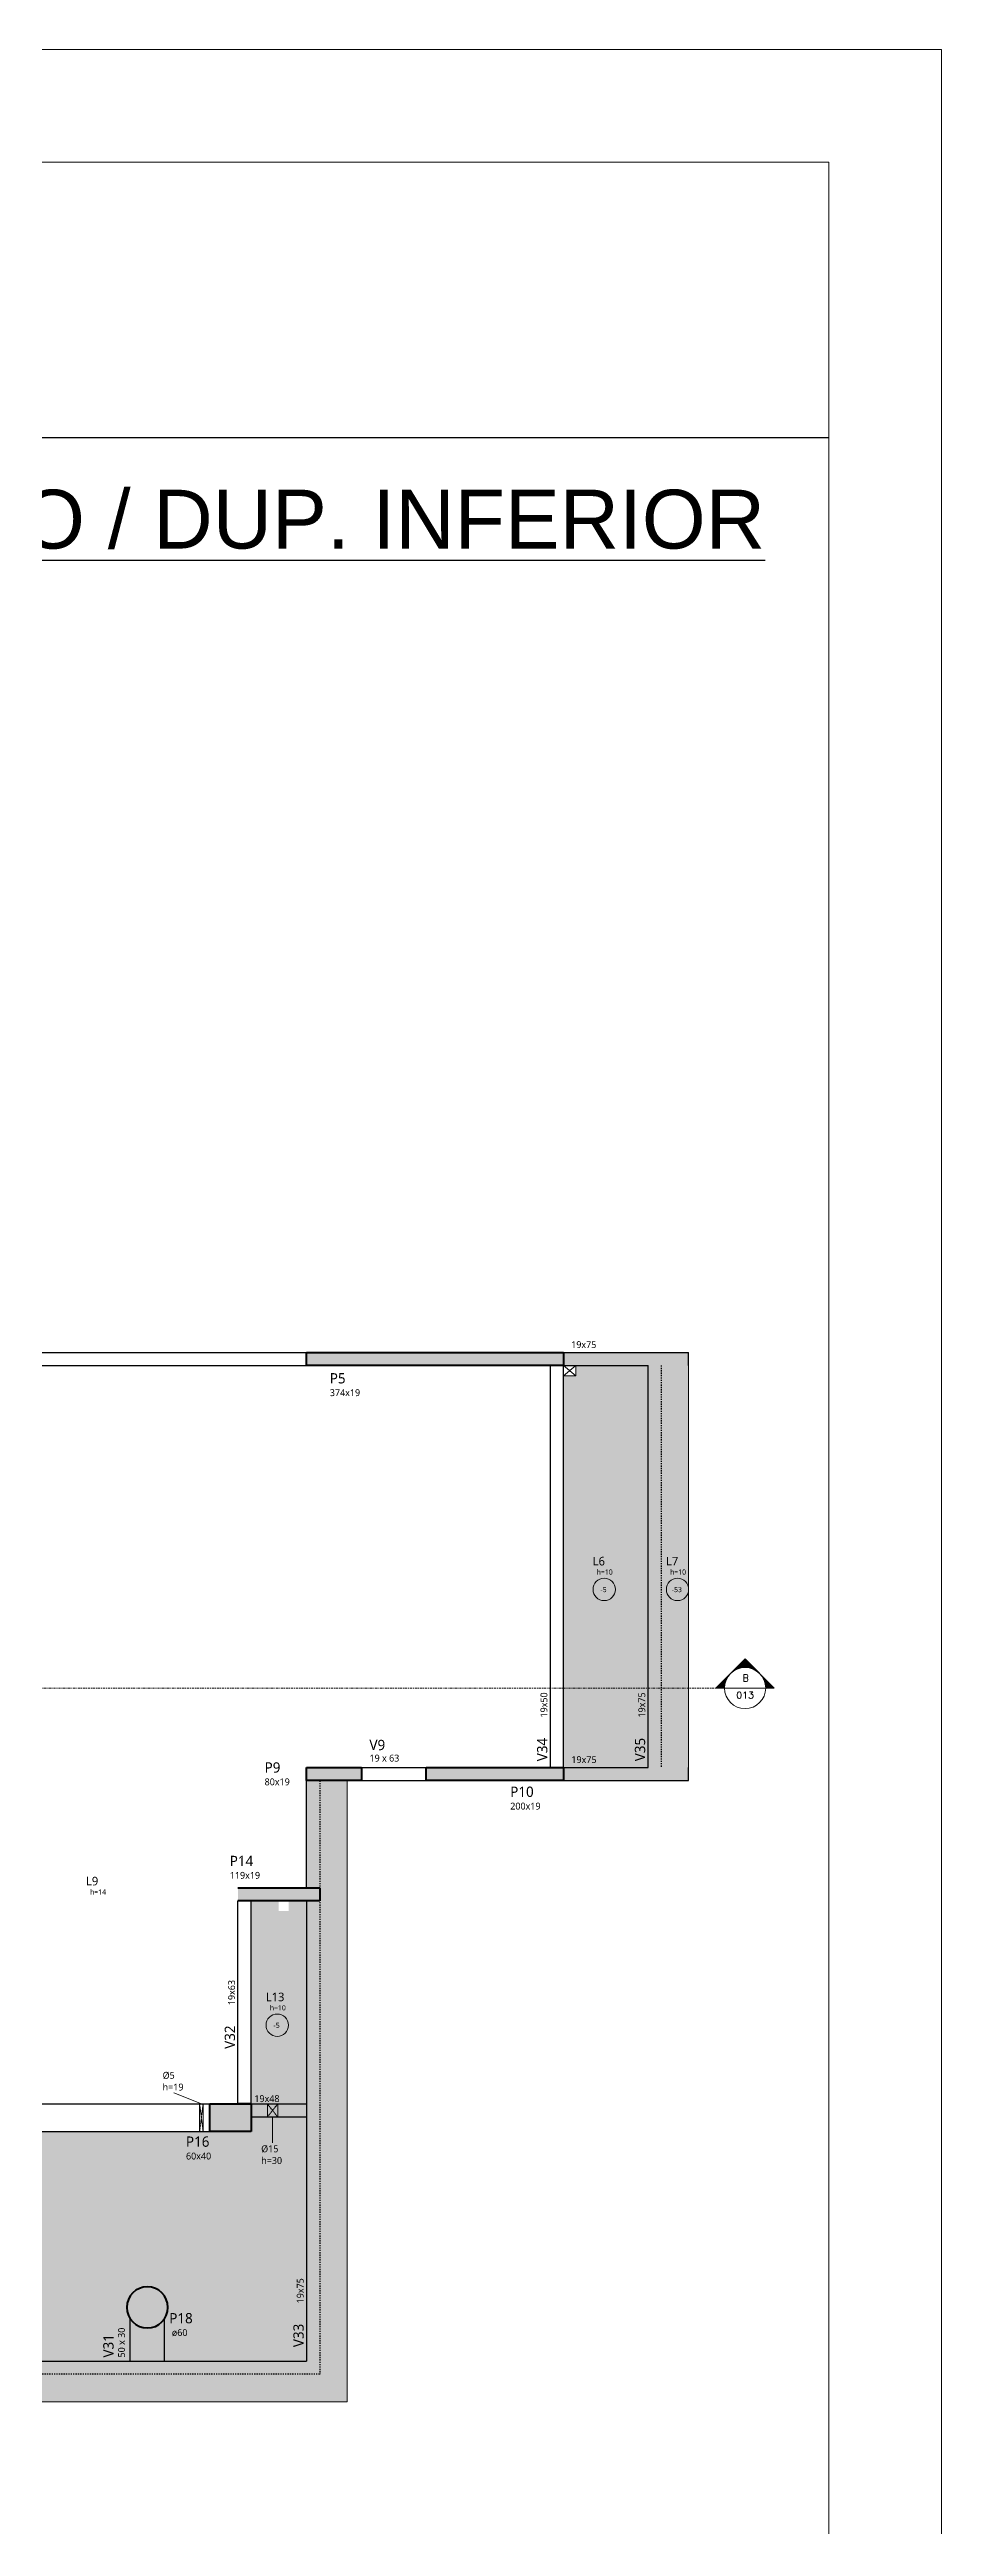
# Model space of a CAD drawing. Extents: x -23436 to 4767, y -4638 to 9755.
# Drawn here: x -17844 to -17606, y 7922 to 8582 of the extents above; entities that cross this region are included whole.
import ezdxf

# ---------------------------------------------------------------- set-up
doc = ezdxf.new("R2010")
doc.units = 0
for name, pattern in [('Aligning Line', [0.635, 0.3175, -0.3175]), ('Centro de 6 mm', [1.32, 0.6, -0.24, 0.24, -0.24]), ('Traço', [0.635, 0.3175, -0.3175])]:
    doc.linetypes.add(name, pattern=pattern)
doc.layers.get('0').update_dxf_attribs({"lineweight": 13})
for name, color, linetype, lineweight in [('A-FLOR', 7, 'Continuous', 18), ('A-FLOR-IDEN', 7, 'Continuous', 9), ('A-GENM', 7, 'Continuous', 18), ('A-GENM-HDLN', 7, 'Traço', 18), ('A-GENM-IDEN', 7, 'Continuous', 9), ('FOLHA MB', 7, 'Continuous', 13), ('G-ANNO-SYMB', 7, 'Continuous', 9), ('S-BEAM', 7, 'Continuous', 18), ('S-BEAM-IDEN', 7, 'Continuous', 9), ('S-COLS', 7, 'Continuous', 18), ('S-COLS-IDEN', 7, 'Continuous', 9)]:
    doc.layers.add(name, color=color, linetype=linetype, lineweight=lineweight)
for name, color, linetype in [('MB Folha', 7, 'Continuous'), ('MB Logo', 255, 'Continuous'), ('Vigas', 3, 'Continuous')]:
    doc.layers.add(name, color=color, linetype=linetype)
doc.styles.add('Gadugi', font='gadugi.ttf', dxfattribs={"height": 15})
doc.styles.add('Gadugi_1', font='gadugi.ttf', dxfattribs={"height": 10})
doc.styles.add('Gadugi_2', font='gadugi.ttf', dxfattribs={"height": 0.2})
doc.styles.add('Gadugi_3', font='gadugi.ttf', dxfattribs={"height": 0.2})
doc.styles.add('RomanD', font='romand__.ttf', dxfattribs={"height": 10})
doc.styles.add('TQS_ARIAL', font='arial.ttf')

# ---------------------------------------------------------------- blocks, each defined once
blk = doc.blocks.new('A$C169d8357')
at = {"layer": 'FOLHA MB', "color": 1}
for points in [[(0, 1199.94), (0, 149.94), (1485.02, 149.94), (1485.02, 1199.94)], [(70, 1169.94), (70, 179.94), (1455.02, 179.94), (1455.02, 1169.94)]]:
    blk.add_lwpolyline(points, close=True, dxfattribs=at)
blk = doc.blocks.new('PED_FURO_CIRCULAR_R04_2020 _INSTÂNCIA_ - FURO CIRC-3757155-PL100 - FORMA DO PAVIMENTO TIPO')
at = {"layer": 'A-GENM-HDLN'}
for p, q in [((7.5, -9.5), (-7.5, 9.5)), ((-7.5, -9.5), (7.5, 9.5)), ((-7.5, -9.5), (-7.5, 9.5)), ((7.5, 9.5), (7.5, -9.5))]:
    blk.add_line(p, q, dxfattribs=at)
blk = doc.blocks.new('PED_FURO_CIRCULAR_R04_2020 _INSTÂNCIA_ - FURO CIRC-3759319-PL100 - FORMA DO PAVIMENTO TIPO')
at = {"layer": 'A-GENM-HDLN'}
for p, q in [((2.5, -20), (-2.5, 20)), ((-2.5, -20), (2.5, 20)), ((-2.5, -20), (-2.5, 20)), ((2.5, 20), (2.5, -20))]:
    blk.add_line(p, q, dxfattribs=at)
blk = doc.blocks.new('PED_TAG_LAJE_R01 - TÍTULO_ESPESSURA_REBAIXO-2413107-PL100 - FORMA DO PAVIMENTO TIPO')
at = {"layer": 'A-FLOR-IDEN'}
blk.add_circle((-0.046, -0.667), 0.325, dxfattribs=at)
blk = doc.blocks.new('Corte - M_Cabeça do corte - Preenchida-2060824-PL100 - FORMA DO PAVIMENTO TIPO')
at = {"layer": 'G-ANNO-SYMB'}
h = blk.add_hatch(color=256, dxfattribs=at)
edge = h.paths.add_edge_path(flags=0)
edge.add_line((-0.6, 0.849), (-0.6, 0.6))
edge.add_arc((-0.6, 0), 0.6, 90, 135)
edge.add_line((-1.024, 0.424), (-0.6, 0.849))
h = blk.add_hatch(color=256, dxfattribs=at)
edge = h.paths.add_edge_path(flags=0)
edge.add_line((-0.6, 0.849), (-0.176, 0.424))
edge.add_arc((-0.6, 0), 0.6, 45, 90)
edge.add_line((-0.6, 0.6), (-0.6, 0.849))
h = blk.add_hatch(color=256, dxfattribs=at)
edge = h.paths.add_edge_path(flags=0)
edge.add_line((-1.449, 0), (-1.024, 0.424))
edge.add_arc((-0.6, 0), 0.6, 135, 180)
edge.add_line((-1.2, 0), (-1.449, 0))
h = blk.add_hatch(color=256, dxfattribs=at)
edge = h.paths.add_edge_path(flags=0)
edge.add_line((0.249, 0), (0, 0))
edge.add_arc((-0.6, 0), 0.6, 360, 405)
edge.add_line((-0.176, 0.424), (0.249, 0))
for p, q in [((-0.6, 0.849), (-1.449, 0)), ((-0.6, 0.849), (-1.024, 0.424)), ((-0.6, 0.849), (0.249, 0)), ((-0.6, 0.6), (-0.6, 0.849)), ((-0.6, 0.849), (-0.6, 0.6)), ((-0.176, 0.424), (-0.6, 0.849)), ((-1.024, 0.424), (-1.449, 0)), ((-1.449, 0), (-1.2, 0)), ((0.249, 0), (-0.176, 0.424)), ((0, 0), (0.249, 0)), ((-1.2, 0), (-1.449, 0)), ((0, 0), (0.249, 0))]:
    blk.add_line(p, q, dxfattribs=at)
for start, end in [(360, 180), (135, 180), (180, 360), (90, 135), (45, 90), (360, 45)]:
    blk.add_arc((-0.6, 0), 0.6, start, end, dxfattribs=at)

msp = doc.modelspace()

# ---------------------------------------------------------------- hatches: boundary and pattern name
at = {"layer": 'A-FLOR', "true_color": 0xc7c8ca}
for points in [[(-17684.56, 8124.1), (-17684.56, 8231.34), (-17703.87, 8231.34), (-17703.87, 8228.6), (-17707.17, 8228.6), (-17707.17, 8124.1)], [(-17681.09, 8124.1), (-17673.77, 8124.1), (-17673.77, 8231.34), (-17681.09, 8231.34)], [(-17764.81, 7955), (-17764.81, 8120.62), (-17772.13, 8120.62), (-17772.13, 7962.32), (-18189.2, 7962.32), (-18189.2, 8120.62), (-18196.52, 8120.62), (-18196.52, 7955), (-17782.43, 7955)], [(-17790.43, 8034.42), (-17775.61, 8034.42), (-17775.61, 8088.59), (-17780.36, 8088.59), (-17780.36, 8085.86), (-17783.1, 8085.86), (-17783.1, 8088.59), (-17790.43, 8088.59), (-17790.43, 8034.66)], [(-17937.2, 7965.8), (-17822.64, 7965.8), (-17822.64, 7977.13), (-17823.14, 7978.07), (-17823.45, 7979.1), (-17823.56, 7980.16), (-17823.45, 7981.23), (-17823.14, 7982.26), (-17822.63, 7983.21), (-17821.95, 7984.04), (-17821.12, 7984.73), (-17820.17, 7985.23), (-17819.14, 7985.55), (-17818.07, 7985.65), (-17817, 7985.55), (-17815.97, 7985.23), (-17815.02, 7984.73), (-17814.19, 7984.04), (-17813.5, 7983.21), (-17812.99, 7982.26), (-17812.68, 7981.23), (-17812.58, 7980.16), (-17812.68, 7979.09), (-17812.99, 7978.06), (-17813.49, 7977.11), (-17813.49, 7965.8), (-17775.61, 7965.8), (-17775.61, 8030.95), (-17790.43, 8030.95), (-17790.43, 8027.1), (-17937.2, 8027.1), (-17937.2, 8011.92), (-17934.48, 8011.92), (-17934.48, 8003.14), (-17937.2, 8003.14), (-17937.2, 7972.95)]]:
    msp.add_hatch(color=9, dxfattribs=at).paths.add_polyline_path(points, flags=0)
at = {"layer": 'S-BEAM', "true_color": 0xccffcc}
for points in [[(-17673.77, 8231.34), (-17673.77, 8234.81), (-17707.17, 8234.81), (-17707.17, 8231.34), (-17681.09, 8231.34)], [(-17684.56, 8124.1), (-17681.09, 8124.1), (-17681.09, 8231.34), (-17684.56, 8231.34)], [(-17772.13, 8092.07), (-17772.13, 8120.62), (-17775.61, 8120.62), (-17775.61, 8092.07)], [(-17673.77, 8120.62), (-17673.77, 8124.1), (-17707.17, 8124.1), (-17707.17, 8120.62)], [(-17772.13, 7965.8), (-17772.13, 8088.59), (-17775.61, 8088.59), (-17775.61, 7965.8)], [(-17772.13, 7962.32), (-17772.13, 7965.8), (-17937.2, 7965.8), (-17937.2, 7962.32), (-17782.43, 7962.32)]]:
    msp.add_hatch(color=254, dxfattribs=at).paths.add_polyline_path(points, flags=0)
at = {"layer": 'S-BEAM', "true_color": 0xd9d9d9}
for points in [[(-17790.43, 8030.95), (-17775.61, 8030.95), (-17775.61, 8034.42), (-17790.43, 8034.42)], [(-17813.49, 7965.8), (-17813.5, 7977.11), (-17814.19, 7976.28), (-17815.02, 7975.6), (-17815.97, 7975.09), (-17817, 7974.78), (-17818.07, 7974.67), (-17819.14, 7974.78), (-17820.18, 7975.09), (-17821.13, 7975.6), (-17821.96, 7976.29), (-17822.64, 7977.11), (-17822.64, 7965.8)]]:
    msp.add_hatch(color=254, dxfattribs=at).paths.add_polyline_path(points, flags=0)
at = {"layer": 'S-COLS', "true_color": 0x808080}
for points in [[(-17775.61, 8231.34), (-17707.17, 8231.34), (-17707.17, 8234.81), (-17775.61, 8234.81)], [(-17760.97, 8120.62), (-17760.97, 8124.1), (-17775.61, 8124.1), (-17775.61, 8120.62)], [(-17707.17, 8120.62), (-17707.17, 8124.1), (-17743.77, 8124.1), (-17743.77, 8120.62), (-17712.78, 8120.62)], [(-17793.91, 8088.59), (-17772.13, 8088.59), (-17772.13, 8092.07), (-17793.91, 8092.07)], [(-17801.41, 8027.1), (-17790.43, 8027.1), (-17790.43, 8034.42), (-17801.41, 8034.42)], [(-17818.07, 7974.67), (-17817, 7974.78), (-17815.97, 7975.09), (-17815.02, 7975.6), (-17814.19, 7976.28), (-17813.5, 7977.11), (-17812.99, 7978.06), (-17812.68, 7979.09), (-17812.58, 7980.16), (-17812.68, 7981.23), (-17812.99, 7982.26), (-17813.5, 7983.21), (-17814.19, 7984.04), (-17815.02, 7984.73), (-17815.97, 7985.23), (-17817, 7985.55), (-17818.07, 7985.65), (-17819.14, 7985.55), (-17820.17, 7985.23), (-17821.12, 7984.73), (-17821.95, 7984.04), (-17822.63, 7983.21), (-17823.14, 7982.26), (-17823.45, 7981.23), (-17823.56, 7980.16), (-17823.45, 7979.09), (-17823.14, 7978.06), (-17822.63, 7977.11), (-17821.95, 7976.28), (-17821.12, 7975.6), (-17820.17, 7975.09), (-17819.14, 7974.78)]]:
    msp.add_hatch(color=8, dxfattribs=at).paths.add_polyline_path(points, flags=0)

# ---------------------------------------------------------------- linework, layer by layer
at = {"lineweight": 18}
for p, q in [((-17707.17, 8228.6), (-17703.87, 8231.34)), ((-17707.17, 8231.34), (-17703.87, 8228.6))]:
    msp.add_line(p, q, dxfattribs=at)
at = {"layer": 'A-FLOR'}
for p, q in [((-17703.87, 8228.6), (-17703.87, 8231.34)), ((-17673.77, 8231.34), (-17673.77, 8124.1)), ((-17707.17, 8228.6), (-17703.87, 8228.6)), ((-17764.81, 8120.62), (-17764.81, 7955)), ((-17742.69, 8124.11), (-17730.8, 8124.11)), ((-17724.17, 8124.11), (-17715.02, 8124.11)), ((-17793.91, 8034.66), (-17793.91, 8034.42)), ((-17790.43, 8034.42), (-17790.43, 8034.66)), ((-17764.81, 7955), (-18196.52, 7955))]:
    msp.add_line(p, q, dxfattribs=at)
for start, end in [(200.60054, 202.37154), (210.30878, 213.55731), (326.44269, 329.69122), (337.62846, 339.39946)]:
    msp.add_arc((-17818.07, 7980.16), 5.49, start, end, dxfattribs=at)
at = {"layer": 'A-GENM-IDEN'}
for p, q in [((-17803.67, 8034.42), (-17810.97, 8037.4)), ((-17784.69, 8030.95), (-17784.69, 8024.01))]:
    msp.add_line(p, q, dxfattribs=at)
at = {"layer": 'G-ANNO-SYMB', "linetype": 'Centro de 6 mm'}
msp.add_line((-18299.84, 8145.31), (-17664.21, 8145.31), dxfattribs=at)
at = {"layer": 'G-ANNO-SYMB'}
msp.add_line((-17664.21, 8145.31), (-17653.23, 8145.31), dxfattribs=at)
at = {"layer": 'MB Folha', "color": 0}
msp.add_line((-19021.4, 8478.8), (-17636.4, 8478.8), dxfattribs=at)
at = {"layer": 'S-BEAM', "lineweight": 25}
for start, end in [(223.04945, 224.84585), (235.39348, 236.13439), (303.86561, 304.60652), (315.15415, 316.95055)]:
    msp.add_arc((-17818.07, 7980.16), 5.49, start, end, dxfattribs=at)
at = {"layer": 'S-COLS', "lineweight": 50}
for p, q in [((-17775.61, 8231.34), (-17775.61, 8234.81)), ((-17775.61, 8234.81), (-17707.17, 8234.81)), ((-17707.17, 8231.34), (-17775.61, 8231.34)), ((-17707.17, 8234.81), (-17707.17, 8231.34)), ((-17775.61, 8120.62), (-17775.61, 8124.1)), ((-17775.61, 8124.1), (-17760.97, 8124.1)), ((-17760.97, 8120.62), (-17775.61, 8120.62)), ((-17760.97, 8124.1), (-17760.97, 8120.62)), ((-17743.77, 8120.62), (-17743.77, 8124.1)), ((-17743.77, 8124.1), (-17707.17, 8124.1)), ((-17707.17, 8120.62), (-17743.77, 8120.62)), ((-17707.17, 8124.1), (-17707.17, 8120.62)), ((-17793.91, 8092.07), (-17772.13, 8092.07)), ((-17772.13, 8092.07), (-17772.13, 8088.59)), ((-17772.13, 8088.59), (-17793.91, 8088.59)), ((-17801.41, 8027.1), (-17801.41, 8034.42)), ((-17801.41, 8034.42), (-17790.43, 8034.42)), ((-17790.43, 8034.42), (-17790.43, 8027.1)), ((-17790.43, 8027.1), (-17801.41, 8027.1))]:
    msp.add_line(p, q, dxfattribs=at)
for start, end in [(0, 180), (180, 0)]:
    msp.add_arc((-17818.07, 7980.16), 5.49, start, end, dxfattribs=at)
at = {"layer": 'Vigas', "lineweight": 25}
for p, q in [((-17920.28, 8234.81), (-17775.61, 8234.81)), ((-17850, 8231.34), (-17775.61, 8231.34)), ((-17710.64, 8124.1), (-17710.64, 8231.34)), ((-17707.17, 8234.81), (-17673.77, 8234.81)), ((-17707.17, 8124.1), (-17707.17, 8231.34)), ((-17707.17, 8231.34), (-17684.56, 8231.34)), ((-17684.56, 8124.1), (-17684.56, 8231.34)), ((-17673.77, 8231.34), (-17673.77, 8234.81)), ((-17775.61, 8092.07), (-17775.61, 8120.62)), ((-17760.97, 8124.1), (-17743.77, 8124.1)), ((-17760.97, 8120.62), (-17743.77, 8120.62)), ((-17707.17, 8124.1), (-17684.56, 8124.1)), ((-17707.17, 8120.62), (-17673.77, 8120.62)), ((-17673.77, 8120.62), (-17673.77, 8124.1)), ((-17793.91, 8034.66), (-17793.91, 8088.59)), ((-17790.43, 8034.66), (-17790.43, 8088.59)), ((-17775.61, 8088.59), (-17775.61, 7965.8)), ((-17937.2, 8034.42), (-17801.41, 8034.42)), ((-17793.91, 8034.66), (-17790.43, 8034.66)), ((-17790.43, 8034.42), (-17775.61, 8034.42)), ((-17937.2, 8027.1), (-17801.41, 8027.1)), ((-17790.43, 8030.95), (-17775.61, 8030.95)), ((-17822.64, 7965.8), (-17822.64, 7977.13)), ((-17813.49, 7965.8), (-17813.49, 7977.13)), ((-17937.2, 7965.8), (-17775.61, 7965.8))]:
    msp.add_line(p, q, dxfattribs=at)
at = {"layer": 'Vigas', "linetype": 'Aligning Line'}
for p, q in [((-17681.09, 8231.34), (-17681.09, 8124.1)), ((-17772.13, 8120.62), (-17772.13, 7962.32)), ((-17772.13, 7962.32), (-18189.2, 7962.32))]:
    msp.add_line(p, q, dxfattribs=at)

# ---------------------------------------------------------------- block references
at = {"layer": 'A-FLOR-IDEN', "xscale": 9.150316425484158, "yscale": 9.150316425484158, "zscale": 9.150316425484158}
for p in [(-17695.86, 8177.72), (-17676.32, 8177.72), (-17783.02, 8061.51)]:
    msp.add_blockref('PED_TAG_LAJE_R01 - TÍTULO_ESPESSURA_REBAIXO-2413107-PL100 - FORMA DO PAVIMENTO TIPO', p, dxfattribs=at)
at = {"layer": 'A-GENM', "linetype": 'Traço', "xscale": 0.1830063285096832, "yscale": 0.1830063285096832, "zscale": 0.1830063285096832}
for name, p in [('PED_FURO_CIRCULAR_R04_2020 _INSTÂNCIA_ - FURO CIRC-3759319-PL100 - FORMA DO PAVIMENTO TIPO', (-17803.67, 8030.76)), ('PED_FURO_CIRCULAR_R04_2020 _INSTÂNCIA_ - FURO CIRC-3757155-PL100 - FORMA DO PAVIMENTO TIPO', (-17784.69, 8032.68))]:
    msp.add_blockref(name, p, dxfattribs=at)
at = {"layer": 'G-ANNO-SYMB', "extrusion": (0, 0, -1), "xscale": 9.150316425484158, "yscale": 9.150316425484158, "zscale": 9.150316425484158}
msp.add_blockref('Corte - M_Cabeça do corte - Preenchida-2060824-PL100 - FORMA DO PAVIMENTO TIPO', (17664.21, 8145.31), dxfattribs=at)
at = {"layer": 'MB Logo'}
msp.add_blockref('A$C169d8357', (-19091.4, 7382.32), dxfattribs=at)

# ---------------------------------------------------------------- texts
at = {"layer": 'A-FLOR-IDEN', "attachment_point": 1}
for s, insert, char_height, width, style in [('L6', (-17699.35, 8180.3), 2.288, 3.9613, 'Gadugi_3'), ('L7', (-17679.8, 8180.3), 2.288, 3.9613, 'Gadugi_3'), ('h=10', (-17698.27, 8176.95), 1.373, 5.4284, 'Gadugi_2'), ('-5', (-17697.28, 8172.27), 1.373, 2.2007, 'Gadugi_2'), ('h=10', (-17678.72, 8176.95), 1.373, 5.4284, 'Gadugi_2'), ('-53', (-17678.25, 8172.27), 1.373, 3.4478, 'Gadugi_2'), ('L9', (-17834.43, 8094.98), 2.288, 3.9613, 'Gadugi_3'), ('h=14', (-17833.35, 8091.63), 1.373, 5.4284, 'Gadugi_2'), ('L13', (-17786.5, 8064.09), 2.288, 6.0886, 'Gadugi_3'), ('h=10', (-17785.42, 8060.74), 1.373, 5.4284, 'Gadugi_2'), ('-5', (-17784.43, 8056.06), 1.373, 2.2007, 'Gadugi_2')]:
    msp.add_mtext(s, dxfattribs=dict(at, insert=insert, char_height=char_height, width=width, style=style))
at = {"layer": 'A-GENM-IDEN', "char_height": 1.83, "attachment_point": 1, "style": 'Gadugi'}
for s, insert, width in [('Ø5', (-17814, 8042.96), 4.0346), ('h=19', (-17814, 8039.83), 7.2623), ('Ø15', (-17787.72, 8023.36), 5.7218), ('h=30', (-17787.72, 8020.24), 7.2623)]:
    msp.add_mtext(s, dxfattribs=dict(at, insert=insert, width=width))
at = {"layer": 'G-ANNO-SYMB', "char_height": 1.83, "attachment_point": 1, "style": 'RomanD'}
for s, insert, width in [('013', (-17661.07, 8144.34), 6.162), ('B', (-17659.37, 8148.91), 2.054)]:
    msp.add_mtext(s, dxfattribs=dict(at, insert=insert, width=width))
at = {"layer": 'MB Folha', "color": 0, "style": 'TQS_ARIAL'}
msp.add_text('%%U TIPO / DUP. INFERIOR', height=15.68, dxfattribs=at).set_placement((-17891.9, 8449.19))
at = {"layer": 'S-BEAM-IDEN', "attachment_point": 1}
for s, insert, char_height, width, style in [('19x75', (-17705.09, 8237.81), 1.83, 8.216, 'Gadugi'), ('V9', (-17758.86, 8131.51), 2.745, 5.5018, 'Gadugi_1'), ('19 x 63', (-17758.85, 8127.55), 1.83, 9.9765, 'Gadugi'), ('19x75', (-17705.04, 8127.15), 1.83, 8.216, 'Gadugi'), ('19x48', (-17789.55, 8036.74), 1.83, 8.216, 'Gadugi')]:
    msp.add_mtext(s, dxfattribs=dict(at, insert=insert, char_height=char_height, width=width, style=style))
at = {"layer": 'S-BEAM-IDEN', "attachment_point": 1, "rotation": 90}
for s, insert, char_height, width, style in [('19x50', (-17713.26, 8137.45), 1.83, 8.216, 'Gadugi'), ('19x75', (-17687.18, 8137.45), 1.83, 8.216, 'Gadugi'), ('V34', (-17714.18, 8125.8), 2.745, 8.0693, 'Gadugi_1'), ('V35', (-17688.11, 8125.8), 2.745, 8.0693, 'Gadugi_1'), ('19x63', (-17796.53, 8060.75), 1.83, 8.216, 'Gadugi'), ('V32', (-17797.45, 8049.1), 2.745, 8.0693, 'Gadugi_1'), ('19x75', (-17778.23, 7981.22), 1.83, 8.216, 'Gadugi'), ('50 x 30', (-17825.87, 7966.8), 1.83, 9.9765, 'Gadugi'), ('V33', (-17779.15, 7969.56), 2.745, 8.0693, 'Gadugi_1'), ('V31', (-17829.83, 7966.79), 2.745, 8.0693, 'Gadugi_1')]:
    msp.add_mtext(s, dxfattribs=dict(at, insert=insert, char_height=char_height, width=width, style=style))
at = {"layer": 'S-COLS-IDEN', "attachment_point": 1}
for s, insert, char_height, width, style in [('374x19', (-17769.43, 8225), 1.83, 9.9032, 'Gadugi'), ('P5', (-17769.43, 8229.3), 2.745, 5.2083, 'Gadugi_1'), ('P9', (-17786.81, 8125.52), 2.745, 5.2083, 'Gadugi_1'), ('80x19', (-17786.81, 8121.22), 1.83, 8.216, 'Gadugi'), ('P10', (-17721.33, 8119.04), 2.745, 7.7758, 'Gadugi_1'), ('200x19', (-17721.33, 8114.75), 1.83, 9.9032, 'Gadugi'), ('P14', (-17796.1, 8100.59), 2.745, 7.7758, 'Gadugi_1'), ('119x19', (-17796.1, 8096.29), 1.83, 9.9032, 'Gadugi'), ('P16', (-17807.77, 8025.73), 2.745, 7.7758, 'Gadugi_1'), ('60x40', (-17807.77, 8021.43), 1.83, 8.216, 'Gadugi'), ('P18', (-17812.23, 7978.65), 2.745, 7.7758, 'Gadugi_1'), ('ø60', (-17811.54, 7974.36), 1.83, 5.2083, 'Gadugi')]:
    msp.add_mtext(s, dxfattribs=dict(at, insert=insert, char_height=char_height, width=width, style=style))

doc.saveas('drawing.dxf')
